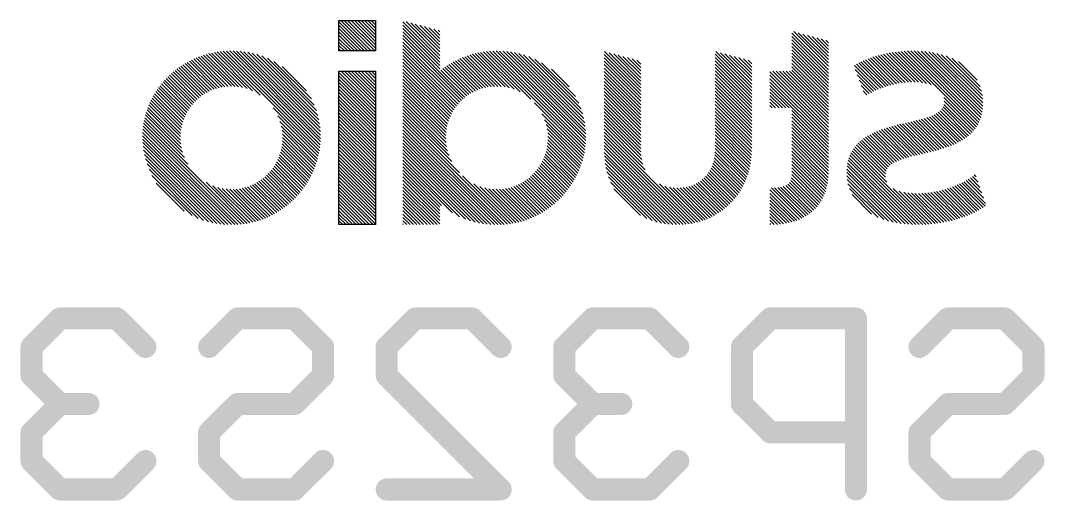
# Model space of a CAD drawing. Extents: x -1.3 to 17.8, y 13.1 to 34.3.
# Drawn here: x 3.468 to 8.188, y 16.764 to 18.976 of the extents above; entities that cross this region are included whole.
import ezdxf

# ---------------------------------------------------------------- set-up
doc = ezdxf.new("R2010")
doc.units = 0
doc.layers.add('26', color=140, linetype='CONTINUOUS')

msp = doc.modelspace()

# ---------------------------------------------------------------- linework, layer by layer
at = {"layer": '26'}
for p, q in [((4.9361, 18.9697), (4.9361, 18.976)), ((4.9361, 18.976), (4.9453, 18.976)), ((4.9453, 18.976), (4.9609, 18.976)), ((5.0856, 18.8357), (4.9453, 18.976)), ((4.9609, 18.976), (4.9764, 18.976)), ((5.1012, 18.8357), (4.9609, 18.976)), ((4.9764, 18.976), (4.992, 18.976)), ((5.1047, 18.8478), (4.9764, 18.976)), ((4.992, 18.976), (5.0075, 18.976)), ((5.1047, 18.8633), (4.992, 18.976)), ((5.0075, 18.976), (5.023, 18.976)), ((5.1047, 18.8788), (5.0075, 18.976)), ((5.023, 18.976), (5.0386, 18.976)), ((5.1047, 18.8944), (5.023, 18.976)), ((5.0386, 18.976), (5.0541, 18.976)), ((5.1047, 18.9099), (5.0386, 18.976)), ((5.0541, 18.976), (5.0697, 18.976)), ((5.1047, 18.9255), (5.0541, 18.976)), ((5.0697, 18.976), (5.0852, 18.976)), ((5.1047, 18.941), (5.0697, 18.976)), ((5.0852, 18.976), (5.1007, 18.976)), ((5.1047, 18.9565), (5.0852, 18.976)), ((5.1007, 18.976), (5.1047, 18.976)), ((5.1047, 18.9721), (5.1007, 18.976)), ((5.1047, 18.976), (5.1047, 18.9721)), ((4.9361, 18.9542), (4.9361, 18.9697)), ((5.0701, 18.8357), (4.9361, 18.9697)), ((4.9361, 18.9386), (4.9361, 18.9542)), ((5.0546, 18.8357), (4.9361, 18.9542)), ((4.9361, 18.9231), (4.9361, 18.9386)), ((5.039, 18.8357), (4.9361, 18.9386)), ((5.1047, 18.9721), (5.1047, 18.9565)), ((5.1047, 18.9565), (5.1047, 18.941)), ((5.1047, 18.941), (5.1047, 18.9255)), ((5.4013, 18.7997), (5.2311, 18.97)), ((5.4013, 18.7842), (5.2311, 18.9544)), ((5.4013, 18.7687), (5.2311, 18.9389)), ((5.4013, 18.8153), (5.2458, 18.9708)), ((5.4013, 18.8308), (5.267, 18.9651)), ((5.4013, 18.8464), (5.2883, 18.9594)), ((5.4013, 18.8619), (5.3095, 18.9537)), ((5.4013, 18.8774), (5.3307, 18.9481)), ((5.4013, 18.893), (5.3519, 18.9424)), ((5.4013, 18.9085), (5.3732, 18.9367)), ((5.4013, 18.9241), (5.3944, 18.931)), ((4.9361, 18.9076), (4.9361, 18.9231)), ((5.0235, 18.8357), (4.9361, 18.9231)), ((4.9361, 18.892), (4.9361, 18.9076)), ((5.0079, 18.8357), (4.9361, 18.9076)), ((4.9361, 18.8765), (4.9361, 18.892)), ((4.9924, 18.8357), (4.9361, 18.892)), ((5.1047, 18.9255), (5.1047, 18.9099)), ((5.1047, 18.9099), (5.1047, 18.8944)), ((5.1047, 18.8944), (5.1047, 18.8788)), ((5.4013, 18.7531), (5.2311, 18.9233)), ((5.5172, 18.6217), (5.2311, 18.9078)), ((5.5088, 18.6146), (5.2311, 18.8923)), ((7.1923, 18.7493), (7.0233, 18.9183)), ((7.1923, 18.7338), (7.0233, 18.9028)), ((7.1923, 18.7182), (7.0233, 18.8872)), ((7.1923, 18.7648), (7.0326, 18.9245)), ((7.1923, 18.7804), (7.0537, 18.9189)), ((7.1923, 18.7959), (7.0749, 18.9133)), ((7.1923, 18.8115), (7.096, 18.9077)), ((7.1923, 18.827), (7.1172, 18.9021)), ((7.1923, 18.8425), (7.1384, 18.8964)), ((7.1923, 18.8581), (7.1595, 18.8908)), ((7.1923, 18.8736), (7.1807, 18.8852)), ((4.8462, 18.3758), (4.3893, 18.8327)), ((4.8483, 18.3893), (4.4034, 18.8341)), ((4.85, 18.4032), (4.418, 18.8351)), ((4.8511, 18.4176), (4.433, 18.8356)), ((4.8517, 18.4325), (4.4486, 18.8357)), ((4.8517, 18.448), (4.4646, 18.8351)), ((4.8511, 18.4642), (4.4813, 18.834)), ((4.9361, 18.8609), (4.9361, 18.8765)), ((4.9769, 18.8357), (4.9361, 18.8765)), ((4.9361, 18.8454), (4.9361, 18.8609)), ((4.9613, 18.8357), (4.9361, 18.8609)), ((4.9361, 18.8357), (4.9361, 18.8454)), ((4.9458, 18.8357), (4.9361, 18.8454)), ((4.9458, 18.8357), (4.9361, 18.8357)), ((4.9613, 18.8357), (4.9458, 18.8357)), ((4.9769, 18.8357), (4.9613, 18.8357)), ((4.9924, 18.8357), (4.9769, 18.8357)), ((5.0079, 18.8357), (4.9924, 18.8357)), ((5.0235, 18.8357), (5.0079, 18.8357)), ((5.039, 18.8357), (5.0235, 18.8357)), ((5.0546, 18.8357), (5.039, 18.8357)), ((5.0701, 18.8357), (5.0546, 18.8357)), ((5.0856, 18.8357), (5.0701, 18.8357)), ((5.1012, 18.8357), (5.0856, 18.8357)), ((5.1047, 18.8357), (5.1012, 18.8357)), ((5.1047, 18.8788), (5.1047, 18.8633)), ((5.1047, 18.8633), (5.1047, 18.8478)), ((5.1047, 18.8478), (5.1047, 18.8357)), ((5.5007, 18.6071), (5.2311, 18.8767)), ((5.4931, 18.5992), (5.2311, 18.8612)), ((5.4858, 18.5909), (5.2311, 18.8457)), ((6.0698, 18.3799), (5.6168, 18.8329)), ((6.0717, 18.3936), (5.631, 18.8342)), ((6.0732, 18.4076), (5.6458, 18.835)), ((6.0742, 18.4222), (5.6609, 18.8354)), ((6.0746, 18.4373), (5.6766, 18.8352)), ((6.0744, 18.4531), (5.6929, 18.8345)), ((6.0735, 18.4695), (5.7098, 18.8332)), ((6.3279, 18.6657), (6.1603, 18.8333)), ((6.8387, 18.6678), (6.6733, 18.8332)), ((7.1923, 18.7027), (7.0233, 18.8717)), ((7.1923, 18.6871), (7.0233, 18.8561)), ((7.1923, 18.6716), (7.0233, 18.8406)), ((7.8751, 18.4861), (7.5275, 18.8337)), ((7.8809, 18.4958), (7.542, 18.8347)), ((7.8862, 18.506), (7.5568, 18.8354)), ((7.8909, 18.5169), (7.572, 18.8358)), ((7.895, 18.5283), (7.5876, 18.8357)), ((7.8984, 18.5405), (7.6035, 18.8353)), ((7.9011, 18.5533), (7.62, 18.8344)), ((7.903, 18.5669), (7.6369, 18.833)), ((4.3724, 18.6632), (4.247, 18.7886)), ((4.3847, 18.6664), (4.2573, 18.7938)), ((4.3976, 18.6691), (4.2679, 18.7988)), ((4.4111, 18.671), (4.2786, 18.8036)), ((4.4255, 18.6723), (4.2896, 18.8081)), ((4.4405, 18.6727), (4.301, 18.8123)), ((4.4565, 18.6723), (4.3126, 18.8162)), ((4.4736, 18.6708), (4.3245, 18.8198)), ((4.4922, 18.6677), (4.3368, 18.8231)), ((4.5131, 18.6623), (4.3494, 18.8261)), ((4.5385, 18.6524), (4.3623, 18.8287)), ((4.5739, 18.6326), (4.3756, 18.8309)), ((4.8496, 18.4812), (4.4987, 18.8322)), ((4.8473, 18.4991), (4.517, 18.8294)), ((4.8438, 18.5181), (4.5364, 18.8255)), ((4.8389, 18.5385), (4.5573, 18.8202)), ((4.8322, 18.5608), (4.5802, 18.8128)), ((4.8228, 18.5857), (4.6063, 18.8023)), ((4.8093, 18.6148), (4.6364, 18.7877)), ((5.4789, 18.5823), (5.2311, 18.8301)), ((5.4723, 18.5734), (5.2311, 18.8146)), ((5.4661, 18.564), (5.2311, 18.799)), ((5.5992, 18.664), (5.4732, 18.79)), ((5.6117, 18.6671), (5.4836, 18.7952)), ((5.6248, 18.6695), (5.4942, 18.8001)), ((5.6386, 18.6712), (5.5051, 18.8048)), ((5.6532, 18.6722), (5.5162, 18.8092)), ((5.6686, 18.6724), (5.5276, 18.8133)), ((5.6848, 18.6716), (5.5393, 18.8171)), ((5.7023, 18.6697), (5.5514, 18.8207)), ((5.7216, 18.6659), (5.5637, 18.8238)), ((5.7437, 18.6594), (5.5764, 18.8267)), ((5.7714, 18.6473), (5.5895, 18.8292)), ((5.8205, 18.6137), (5.6029, 18.8313)), ((6.0718, 18.4867), (5.7275, 18.831)), ((6.0691, 18.505), (5.7461, 18.8279)), ((6.0652, 18.5244), (5.766, 18.8236)), ((6.0597, 18.5454), (5.7875, 18.8177)), ((6.0522, 18.5685), (5.8113, 18.8094)), ((6.0417, 18.5945), (5.8385, 18.7977)), ((6.3279, 18.6502), (6.1589, 18.8192)), ((6.3279, 18.6346), (6.1589, 18.8037)), ((6.3279, 18.6191), (6.1589, 18.7881)), ((6.3279, 18.6813), (6.1814, 18.8277)), ((6.3279, 18.6968), (6.2026, 18.8221)), ((6.3279, 18.7123), (6.2238, 18.8164)), ((6.3279, 18.7279), (6.245, 18.8108)), ((6.3279, 18.7434), (6.2662, 18.8051)), ((6.3279, 18.759), (6.2874, 18.7995)), ((6.3279, 18.7745), (6.3086, 18.7938)), ((6.8387, 18.6522), (6.6697, 18.8212)), ((6.8387, 18.6367), (6.6697, 18.8057)), ((6.8387, 18.6211), (6.6697, 18.7901)), ((6.8387, 18.6833), (6.6945, 18.8275)), ((6.8387, 18.6988), (6.7157, 18.8218)), ((6.8387, 18.7144), (6.7369, 18.8161)), ((6.8387, 18.7299), (6.7581, 18.8105)), ((6.8387, 18.7455), (6.7793, 18.8048)), ((6.8387, 18.761), (6.8006, 18.7991)), ((6.8387, 18.7765), (6.8218, 18.7934)), ((7.1923, 18.656), (7.0233, 18.8251)), ((7.1923, 18.6405), (7.0233, 18.8095)), ((7.1923, 18.625), (7.0233, 18.794)), ((7.4566, 18.6714), (7.3425, 18.7855)), ((7.4685, 18.6751), (7.3531, 18.7905)), ((7.4807, 18.6785), (7.3639, 18.7952)), ((7.4931, 18.6816), (7.375, 18.7997)), ((7.5059, 18.6844), (7.3863, 18.8039)), ((7.519, 18.6868), (7.3978, 18.8079)), ((7.5324, 18.6889), (7.4096, 18.8117)), ((7.5464, 18.6905), (7.4217, 18.8151)), ((7.5608, 18.6916), (7.434, 18.8184)), ((7.5758, 18.6921), (7.4465, 18.8214)), ((7.5915, 18.692), (7.4594, 18.8241)), ((7.6079, 18.6911), (7.4724, 18.8266)), ((7.6253, 18.6892), (7.4858, 18.8288)), ((7.6442, 18.6859), (7.4994, 18.8307)), ((7.666, 18.6796), (7.5133, 18.8323)), ((7.9042, 18.5813), (7.6545, 18.831)), ((7.9046, 18.5965), (7.6728, 18.8282)), ((7.9039, 18.6127), (7.6921, 18.8244)), ((7.9019, 18.6302), (7.7127, 18.8194)), ((7.898, 18.6496), (7.7352, 18.8125)), ((7.8912, 18.672), (7.7605, 18.8026)), ((7.8781, 18.7006), (7.792, 18.7867)), ((4.2915, 18.6197), (4.1723, 18.7389)), ((4.3002, 18.6266), (4.1809, 18.7458)), ((4.3093, 18.633), (4.1897, 18.7526)), ((4.3188, 18.6391), (4.1987, 18.7591)), ((4.3286, 18.6448), (4.2079, 18.7655)), ((4.3389, 18.65), (4.2174, 18.7716)), ((4.3496, 18.6549), (4.227, 18.7775)), ((4.3607, 18.6593), (4.2369, 18.7831)), ((4.7872, 18.6524), (4.6749, 18.7646)), ((4.9361, 18.7366), (4.9361, 18.7422)), ((4.9361, 18.7422), (4.9461, 18.7422)), ((4.9461, 18.7422), (4.9616, 18.7422)), ((5.1047, 18.5836), (4.9461, 18.7422)), ((4.9616, 18.7422), (4.9771, 18.7422)), ((5.1047, 18.5991), (4.9616, 18.7422)), ((4.9771, 18.7422), (4.9927, 18.7422)), ((5.1047, 18.6147), (4.9771, 18.7422)), ((4.9927, 18.7422), (5.0082, 18.7422)), ((5.1047, 18.6302), (4.9927, 18.7422)), ((5.0082, 18.7422), (5.0238, 18.7422)), ((5.1047, 18.6457), (5.0082, 18.7422)), ((5.0238, 18.7422), (5.0393, 18.7422)), ((5.1047, 18.6613), (5.0238, 18.7422)), ((5.0393, 18.7422), (5.0549, 18.7422)), ((5.1047, 18.6768), (5.0393, 18.7422)), ((5.0549, 18.7422), (5.0704, 18.7422)), ((5.1047, 18.6924), (5.0549, 18.7422)), ((5.0704, 18.7422), (5.0859, 18.7422)), ((5.1047, 18.7079), (5.0704, 18.7422)), ((5.0859, 18.7422), (5.1015, 18.7422)), ((5.1047, 18.7234), (5.0859, 18.7422)), ((5.1015, 18.7422), (5.1047, 18.7422)), ((5.1047, 18.739), (5.1015, 18.7422)), ((5.1047, 18.7422), (5.1047, 18.739)), ((5.1047, 18.739), (5.1047, 18.7234)), ((5.4603, 18.5543), (5.2311, 18.7835)), ((5.4548, 18.5442), (5.2311, 18.768)), ((5.4498, 18.5337), (5.2311, 18.7524)), ((5.526, 18.6285), (5.4066, 18.7478)), ((5.5352, 18.6348), (5.4155, 18.7545)), ((5.5448, 18.6407), (5.4246, 18.761)), ((5.5548, 18.6463), (5.4339, 18.7672)), ((5.5652, 18.6514), (5.4434, 18.7733)), ((5.576, 18.6561), (5.4531, 18.7791)), ((5.5873, 18.6604), (5.463, 18.7847)), ((6.0261, 18.6257), (5.8706, 18.7811)), ((5.9977, 18.6696), (5.9156, 18.7517)), ((6.3279, 18.6036), (6.1589, 18.7726)), ((6.3279, 18.588), (6.1589, 18.757)), ((6.3279, 18.5725), (6.1589, 18.7415)), ((6.8387, 18.6056), (6.6697, 18.7746)), ((6.8387, 18.5901), (6.6697, 18.7591)), ((6.8387, 18.5745), (6.6697, 18.7435)), ((7.1923, 18.4696), (6.923, 18.7389)), ((7.1923, 18.4851), (6.9355, 18.7419)), ((7.1923, 18.5006), (6.9511, 18.7419)), ((7.1923, 18.5162), (6.9666, 18.7419)), ((7.1923, 18.5317), (6.9821, 18.7419)), ((7.1923, 18.5473), (6.9977, 18.7419)), ((7.1923, 18.5628), (7.0132, 18.7419)), ((7.1923, 18.6094), (7.0233, 18.7784)), ((7.1923, 18.5939), (7.0233, 18.7629)), ((7.1923, 18.5783), (7.0233, 18.7474)), ((7.4224, 18.659), (7.3125, 18.769)), ((7.4115, 18.6544), (7.3162, 18.7497)), ((7.4336, 18.6634), (7.3222, 18.7748)), ((7.445, 18.6675), (7.3322, 18.7803)), ((4.2474, 18.5706), (4.1254, 18.6926)), ((4.2539, 18.5797), (4.1327, 18.7009)), ((4.2607, 18.5884), (4.1402, 18.7089)), ((4.2678, 18.5968), (4.1479, 18.7167)), ((4.2753, 18.6048), (4.1558, 18.7243)), ((4.2832, 18.6124), (4.164, 18.7317)), ((4.9361, 18.7211), (4.9361, 18.7366)), ((5.1047, 18.568), (4.9361, 18.7366)), ((4.9361, 18.7055), (4.9361, 18.7211)), ((5.1047, 18.5525), (4.9361, 18.7211)), ((4.9361, 18.69), (4.9361, 18.7055)), ((5.1047, 18.537), (4.9361, 18.7055)), ((5.1047, 18.7234), (5.1047, 18.7079)), ((5.1047, 18.7079), (5.1047, 18.6924)), ((5.1047, 18.6924), (5.1047, 18.6768)), ((5.4452, 18.5228), (5.2311, 18.7369)), ((5.441, 18.5114), (5.2311, 18.7213)), ((5.4374, 18.4995), (5.2311, 18.7058)), ((6.3279, 18.5569), (6.1589, 18.726)), ((6.3279, 18.5414), (6.1589, 18.7104)), ((6.3279, 18.5259), (6.1589, 18.6949)), ((6.8387, 18.559), (6.6697, 18.728)), ((6.8387, 18.5434), (6.6697, 18.7124)), ((6.8387, 18.5279), (6.6697, 18.6969)), ((7.1923, 18.454), (6.923, 18.7233)), ((7.1923, 18.4385), (6.923, 18.7078)), ((7.1923, 18.4229), (6.923, 18.6922)), ((7.4007, 18.6496), (7.3252, 18.7252)), ((7.3902, 18.6446), (7.3341, 18.7007)), ((4.221, 18.5193), (4.0923, 18.648)), ((4.2255, 18.5304), (4.0985, 18.6574)), ((4.2303, 18.541), (4.1049, 18.6665)), ((4.2356, 18.5513), (4.1115, 18.6754)), ((4.2413, 18.5611), (4.1183, 18.6841)), ((4.9361, 18.6745), (4.9361, 18.69)), ((5.1047, 18.5214), (4.9361, 18.69)), ((4.9361, 18.6589), (4.9361, 18.6745)), ((5.1047, 18.5059), (4.9361, 18.6745)), ((4.9361, 18.6434), (4.9361, 18.6589)), ((5.1047, 18.4903), (4.9361, 18.6589)), ((5.1047, 18.6768), (5.1047, 18.6613)), ((5.1047, 18.6613), (5.1047, 18.6457)), ((5.1047, 18.6457), (5.1047, 18.6302)), ((5.4342, 18.4871), (5.2311, 18.6903)), ((5.4317, 18.4741), (5.2311, 18.6747)), ((5.4299, 18.4603), (5.2311, 18.6592)), ((6.3279, 18.5103), (6.1589, 18.6793)), ((6.3279, 18.4948), (6.1589, 18.6638)), ((6.3279, 18.4792), (6.1589, 18.6483)), ((6.8387, 18.5124), (6.6697, 18.6814)), ((6.8387, 18.4968), (6.6697, 18.6658)), ((6.8387, 18.4813), (6.6697, 18.6503)), ((7.1923, 18.4074), (6.923, 18.6767)), ((7.0113, 18.5729), (6.923, 18.6612)), ((6.9958, 18.5729), (6.923, 18.6456)), ((7.3798, 18.6395), (7.343, 18.6762)), ((7.3697, 18.6341), (7.352, 18.6517)), ((4.2067, 18.4559), (4.0651, 18.5975)), ((4.2083, 18.4699), (4.07, 18.6081)), ((4.2105, 18.4831), (4.0752, 18.6184)), ((4.2134, 18.4958), (4.0807, 18.6285)), ((4.217, 18.5078), (4.0864, 18.6384)), ((4.9361, 18.6278), (4.9361, 18.6434)), ((5.1047, 18.4748), (4.9361, 18.6434)), ((4.9361, 18.6123), (4.9361, 18.6278)), ((5.1047, 18.4593), (4.9361, 18.6278)), ((4.9361, 18.5968), (4.9361, 18.6123)), ((5.1047, 18.4437), (4.9361, 18.6123)), ((4.9361, 18.5812), (4.9361, 18.5968)), ((5.1047, 18.4282), (4.9361, 18.5968)), ((5.1047, 18.6302), (5.1047, 18.6147)), ((5.1047, 18.6147), (5.1047, 18.5991)), ((5.1047, 18.5991), (5.1047, 18.5836)), ((5.429, 18.4458), (5.2311, 18.6436)), ((5.4289, 18.4303), (5.2311, 18.6281)), ((5.4299, 18.4138), (5.2311, 18.6126)), ((5.4323, 18.3958), (5.2311, 18.597)), ((6.3279, 18.4637), (6.1589, 18.6327)), ((6.3279, 18.4482), (6.1589, 18.6172)), ((6.3279, 18.4326), (6.1589, 18.6016)), ((6.8387, 18.4657), (6.6697, 18.6347)), ((6.8387, 18.4502), (6.6697, 18.6192)), ((6.8387, 18.4347), (6.6697, 18.6037)), ((6.9802, 18.5729), (6.923, 18.6301)), ((6.9647, 18.5729), (6.923, 18.6145)), ((6.9491, 18.5729), (6.923, 18.599)), ((7.8687, 18.4769), (7.7248, 18.6209)), ((7.8618, 18.4683), (7.7266, 18.6035)), ((4.2107, 18.3898), (4.0479, 18.5525)), ((4.2077, 18.4082), (4.0518, 18.5642)), ((4.2063, 18.4252), (4.0559, 18.5756)), ((4.206, 18.441), (4.0603, 18.5867)), ((4.8437, 18.3628), (4.6337, 18.5728)), ((4.9361, 18.5657), (4.9361, 18.5812)), ((5.1047, 18.4126), (4.9361, 18.5812)), ((4.9361, 18.5501), (4.9361, 18.5657)), ((5.1047, 18.3971), (4.9361, 18.5657)), ((4.9361, 18.5346), (4.9361, 18.5501)), ((5.1047, 18.3816), (4.9361, 18.5501)), ((5.1047, 18.5836), (5.1047, 18.568)), ((5.1047, 18.568), (5.1047, 18.5525)), ((5.1047, 18.5525), (5.1047, 18.537)), ((5.4365, 18.376), (5.2311, 18.5815)), ((5.4436, 18.3534), (5.2311, 18.5659)), ((5.4559, 18.3255), (5.2311, 18.5504)), ((6.0674, 18.3668), (5.8377, 18.5964)), ((6.3279, 18.4171), (6.1589, 18.5861)), ((6.3279, 18.4015), (6.1589, 18.5706)), ((6.3279, 18.386), (6.1589, 18.555)), ((6.8387, 18.4191), (6.6697, 18.5881)), ((6.8387, 18.4036), (6.6697, 18.5726)), ((6.8387, 18.388), (6.6697, 18.557)), ((6.9336, 18.5729), (6.923, 18.5835)), ((7.1923, 18.3919), (7.0233, 18.5609)), ((7.8205, 18.4319), (7.6989, 18.5534)), ((7.8296, 18.4383), (7.7075, 18.5604)), ((7.8383, 18.4452), (7.7149, 18.5686)), ((7.8466, 18.4524), (7.7209, 18.5781)), ((7.8544, 18.4601), (7.725, 18.5895)), ((4.4993, 18.0389), (4.036, 18.5022)), ((4.2396, 18.3142), (4.0384, 18.5154)), ((4.2242, 18.3452), (4.0412, 18.5281)), ((4.2157, 18.3692), (4.0444, 18.5405)), ((4.8409, 18.3501), (4.6542, 18.5368)), ((4.8377, 18.3377), (4.6644, 18.5111)), ((4.9361, 18.5191), (4.9361, 18.5346)), ((5.1047, 18.366), (4.9361, 18.5346)), ((4.9361, 18.5035), (4.9361, 18.5191)), ((5.1047, 18.3505), (4.9361, 18.5191)), ((4.9361, 18.488), (4.9361, 18.5035)), ((5.1047, 18.3349), (4.9361, 18.5035)), ((5.1047, 18.537), (5.1047, 18.5214)), ((5.1047, 18.5214), (5.1047, 18.5059)), ((5.1047, 18.5059), (5.1047, 18.4903)), ((5.4927, 18.2733), (5.2311, 18.5349)), ((5.7128, 18.0376), (5.2311, 18.5193)), ((5.6986, 18.0363), (5.2311, 18.5038)), ((6.0647, 18.354), (5.872, 18.5466)), ((6.0616, 18.3415), (5.8844, 18.5187)), ((6.3281, 18.3703), (6.1589, 18.5395)), ((6.3293, 18.3535), (6.1589, 18.5239)), ((6.3321, 18.3352), (6.1589, 18.5084)), ((6.8386, 18.3726), (6.6697, 18.5415)), ((6.8381, 18.3576), (6.6697, 18.526)), ((6.837, 18.3431), (6.6697, 18.5104)), ((7.1923, 18.3763), (7.0233, 18.5453)), ((7.1923, 18.3608), (7.0233, 18.5298)), ((7.1923, 18.3452), (7.0233, 18.5143)), ((7.6763, 18.3741), (7.5469, 18.5034)), ((7.6886, 18.3773), (7.5596, 18.5063)), ((7.7008, 18.3807), (7.5722, 18.5092)), ((7.7128, 18.3842), (7.5848, 18.5122)), ((7.7247, 18.3879), (7.5974, 18.5151)), ((7.7363, 18.3917), (7.6098, 18.5182)), ((7.7478, 18.3958), (7.6221, 18.5215)), ((7.759, 18.4001), (7.6342, 18.5249)), ((7.77, 18.4047), (7.6461, 18.5286)), ((7.7807, 18.4095), (7.6576, 18.5326)), ((7.7912, 18.4146), (7.6688, 18.537)), ((7.8013, 18.42), (7.6795, 18.5418)), ((7.8111, 18.4258), (7.6896, 18.5473)), ((4.456, 18.0356), (4.0314, 18.4602)), ((4.4709, 18.0363), (4.0325, 18.4747)), ((4.4853, 18.0374), (4.0341, 18.4887)), ((4.8342, 18.3257), (4.6705, 18.4894)), ((4.8303, 18.314), (4.6741, 18.4702)), ((4.9361, 18.4724), (4.9361, 18.488)), ((5.1047, 18.3194), (4.9361, 18.488)), ((4.9361, 18.4569), (4.9361, 18.4724)), ((5.1047, 18.3039), (4.9361, 18.4724)), ((4.9361, 18.4414), (4.9361, 18.4569)), ((5.1047, 18.2883), (4.9361, 18.4569)), ((5.1047, 18.4903), (5.1047, 18.4748)), ((5.1047, 18.4748), (5.1047, 18.4593)), ((5.1047, 18.4593), (5.1047, 18.4437)), ((5.6838, 18.0355), (5.2311, 18.4882)), ((5.6687, 18.0351), (5.2311, 18.4727)), ((5.653, 18.0352), (5.2311, 18.4572)), ((6.0582, 18.3294), (5.8916, 18.496)), ((6.0544, 18.3176), (5.8959, 18.4761)), ((6.0504, 18.306), (5.8984, 18.4581)), ((6.3374, 18.3144), (6.1589, 18.4929)), ((6.3479, 18.2883), (6.1589, 18.4773)), ((6.5769, 18.0438), (6.1589, 18.4618)), ((6.8354, 18.3292), (6.6697, 18.4949)), ((6.8333, 18.3157), (6.6697, 18.4793)), ((6.8308, 18.3026), (6.6697, 18.4638)), ((7.1923, 18.3297), (7.0233, 18.4987)), ((7.1923, 18.3142), (7.0233, 18.4832)), ((7.1923, 18.2986), (7.0233, 18.4676)), ((7.5168, 18.3315), (7.3933, 18.455)), ((7.5281, 18.3358), (7.4038, 18.46)), ((7.5397, 18.3397), (7.4147, 18.4647)), ((7.5516, 18.3434), (7.4258, 18.4691)), ((7.5637, 18.3468), (7.4371, 18.4733)), ((7.576, 18.35), (7.4487, 18.4773)), ((7.5885, 18.3531), (7.4605, 18.4811)), ((7.601, 18.3561), (7.4725, 18.4846)), ((7.6136, 18.3591), (7.4846, 18.4881)), ((7.6262, 18.362), (7.4969, 18.4913)), ((7.6388, 18.365), (7.5093, 18.4945)), ((7.6513, 18.3679), (7.5217, 18.4975)), ((7.6639, 18.371), (7.5343, 18.5005)), ((4.4407, 18.0354), (4.0309, 18.4452)), ((4.4249, 18.0357), (4.0309, 18.4297)), ((4.4085, 18.0365), (4.0317, 18.4134)), ((4.8262, 18.3026), (4.6761, 18.4528)), ((4.8173, 18.2804), (4.6762, 18.4215)), ((4.8219, 18.2914), (4.6766, 18.4366)), ((4.9361, 18.4258), (4.9361, 18.4414)), ((5.1047, 18.2728), (4.9361, 18.4414)), ((4.9361, 18.4103), (4.9361, 18.4258)), ((5.1047, 18.2572), (4.9361, 18.4258)), ((4.9361, 18.3947), (4.9361, 18.4103)), ((5.1047, 18.2417), (4.9361, 18.4103)), ((5.1047, 18.4437), (5.1047, 18.4282)), ((5.1047, 18.4282), (5.1047, 18.4126)), ((5.1047, 18.4126), (5.1047, 18.3971)), ((5.6368, 18.0359), (5.2311, 18.4416)), ((5.62, 18.0371), (5.2311, 18.4261)), ((5.6025, 18.0392), (5.2311, 18.4105)), ((6.0369, 18.273), (5.8982, 18.4116)), ((6.0417, 18.2837), (5.8992, 18.4262)), ((6.0462, 18.2948), (5.8994, 18.4416)), ((6.5639, 18.0412), (6.1589, 18.4462)), ((6.5506, 18.039), (6.1589, 18.4307)), ((6.5367, 18.0373), (6.1589, 18.4152)), ((6.828, 18.29), (6.6697, 18.4483)), ((6.8247, 18.2777), (6.6697, 18.4327)), ((6.8211, 18.2658), (6.6697, 18.4172)), ((7.1923, 18.2831), (7.0233, 18.4521)), ((7.1921, 18.2678), (7.0233, 18.4366)), ((7.1912, 18.2531), (7.0233, 18.421)), ((7.4578, 18.2817), (7.3289, 18.4106)), ((7.4628, 18.2923), (7.3369, 18.4182)), ((7.4693, 18.3013), (7.3454, 18.4252)), ((7.4772, 18.309), (7.3542, 18.4319)), ((7.486, 18.3157), (7.3635, 18.4382)), ((7.4957, 18.3216), (7.3731, 18.4442)), ((7.506, 18.3268), (7.383, 18.4498)), ((4.3915, 18.038), (4.0333, 18.3962)), ((4.3736, 18.0404), (4.0359, 18.378)), ((4.7965, 18.2391), (4.6669, 18.3687)), ((4.802, 18.2491), (4.6702, 18.3809)), ((4.8074, 18.2593), (4.6729, 18.3938)), ((4.8125, 18.2697), (4.6749, 18.4073)), ((4.9361, 18.3792), (4.9361, 18.3947)), ((5.1047, 18.2262), (4.9361, 18.3947)), ((4.9361, 18.3637), (4.9361, 18.3792)), ((5.1047, 18.2106), (4.9361, 18.3792)), ((4.9361, 18.3481), (4.9361, 18.3637)), ((5.1047, 18.1951), (4.9361, 18.3637)), ((5.1047, 18.3971), (5.1047, 18.3816)), ((5.1047, 18.3816), (5.1047, 18.366)), ((5.1047, 18.366), (5.1047, 18.3505)), ((5.5839, 18.0421), (5.2311, 18.395)), ((5.5642, 18.0463), (5.2311, 18.3795)), ((5.543, 18.052), (5.2311, 18.3639)), ((6.0154, 18.2323), (5.8872, 18.3605)), ((6.0211, 18.2421), (5.8909, 18.3724)), ((6.0266, 18.2522), (5.8939, 18.3848)), ((6.0319, 18.2624), (5.8964, 18.3979)), ((6.5224, 18.0361), (6.1589, 18.3996)), ((6.5075, 18.0355), (6.1589, 18.3841)), ((6.492, 18.0354), (6.159, 18.3684)), ((6.8082, 18.2321), (6.6695, 18.3707)), ((6.8171, 18.2542), (6.6697, 18.4016)), ((6.8128, 18.243), (6.6697, 18.3861)), ((7.1898, 18.239), (7.0233, 18.4055)), ((7.1877, 18.2255), (7.0233, 18.3899)), ((7.1852, 18.2125), (7.0233, 18.3744)), ((7.6261, 18.0358), (7.2962, 18.3657)), ((7.6409, 18.0364), (7.3017, 18.3757)), ((7.4619, 18.231), (7.3077, 18.3852)), ((7.4551, 18.2533), (7.3143, 18.3942)), ((7.455, 18.269), (7.3214, 18.4027)), ((4.3547, 18.0437), (4.0397, 18.3587)), ((4.3346, 18.0483), (4.0449, 18.3379)), ((4.3126, 18.0547), (4.0519, 18.3154)), ((4.7652, 18.1926), (4.6433, 18.3146)), ((4.7719, 18.2015), (4.6489, 18.3245)), ((4.7784, 18.2106), (4.654, 18.3349)), ((4.7846, 18.2199), (4.6588, 18.3457)), ((4.7907, 18.2294), (4.6631, 18.3569)), ((4.9361, 18.3326), (4.9361, 18.3481)), ((5.1047, 18.1795), (4.9361, 18.3481)), ((4.9361, 18.317), (4.9361, 18.3326)), ((5.1047, 18.164), (4.9361, 18.3326)), ((4.9361, 18.3015), (4.9361, 18.317)), ((5.1047, 18.1485), (4.9361, 18.317)), ((5.1047, 18.3505), (5.1047, 18.3349)), ((5.1047, 18.3349), (5.1047, 18.3194)), ((5.1047, 18.3194), (5.1047, 18.3039)), ((5.5194, 18.06), (5.2311, 18.3484)), ((5.4924, 18.0716), (5.2311, 18.3328)), ((5.4591, 18.0893), (5.2311, 18.3173)), ((5.9903, 18.1953), (5.868, 18.3175)), ((5.9969, 18.2042), (5.8734, 18.3276)), ((6.0033, 18.2133), (5.8785, 18.3381)), ((6.0094, 18.2227), (5.8831, 18.3491)), ((6.4759, 18.036), (6.1598, 18.3521)), ((6.459, 18.0373), (6.1613, 18.335)), ((6.4413, 18.0395), (6.1636, 18.3172)), ((6.7866, 18.1914), (6.6603, 18.3178)), ((6.7925, 18.2012), (6.6637, 18.3299)), ((6.798, 18.2112), (6.6665, 18.3427)), ((6.8032, 18.2215), (6.6684, 18.3563)), ((7.1821, 18.2), (7.0233, 18.3589)), ((7.1785, 18.1881), (7.0233, 18.3433)), ((7.1744, 18.1767), (7.0233, 18.3278)), ((7.5629, 18.0368), (7.2806, 18.3191)), ((7.5793, 18.0359), (7.2834, 18.3318)), ((7.5953, 18.0355), (7.287, 18.3437)), ((7.6109, 18.0354), (7.2913, 18.355)), ((4.2881, 18.0637), (4.0613, 18.2905)), ((4.7287, 18.1514), (4.6098, 18.2704)), ((4.7364, 18.1593), (4.6172, 18.2785)), ((4.7439, 18.1673), (4.6243, 18.287)), ((4.7512, 18.1755), (4.631, 18.2958)), ((4.7583, 18.184), (4.6373, 18.305)), ((4.9361, 18.286), (4.9361, 18.3015)), ((5.1047, 18.1329), (4.9361, 18.3015)), ((4.9361, 18.2704), (4.9361, 18.286)), ((5.1047, 18.1174), (4.9361, 18.286)), ((4.9361, 18.2549), (4.9361, 18.2704)), ((5.1047, 18.1018), (4.9361, 18.2704)), ((5.1047, 18.3039), (5.1047, 18.2883)), ((5.1047, 18.2883), (5.1047, 18.2728)), ((5.1047, 18.2728), (5.1047, 18.2572)), ((5.4096, 18.1233), (5.2311, 18.3017)), ((5.4013, 18.116), (5.2311, 18.2862)), ((5.4013, 18.1004), (5.2311, 18.2707)), ((5.9541, 18.1537), (5.8351, 18.2727)), ((5.9618, 18.1616), (5.8424, 18.281)), ((5.9692, 18.1697), (5.8493, 18.2896)), ((5.9764, 18.178), (5.8559, 18.2985)), ((5.9834, 18.1865), (5.8621, 18.3078)), ((6.4226, 18.0427), (6.167, 18.2982)), ((6.4024, 18.0473), (6.1718, 18.2779)), ((6.7535, 18.1469), (6.6336, 18.2668)), ((6.7607, 18.1553), (6.6401, 18.2758)), ((6.7676, 18.1639), (6.6461, 18.2854)), ((6.7742, 18.1728), (6.6514, 18.2956)), ((6.7806, 18.182), (6.6562, 18.3064)), ((7.1697, 18.1658), (7.0233, 18.3122)), ((7.1647, 18.1553), (7.0233, 18.2967)), ((7.1591, 18.1453), (7.0233, 18.2812)), ((7.51, 18.0431), (7.2766, 18.2765)), ((7.5283, 18.0403), (7.2771, 18.2915)), ((7.5459, 18.0382), (7.2784, 18.3057)), ((4.2593, 18.0769), (4.0743, 18.262)), ((4.2235, 18.0972), (4.0943, 18.2264)), ((4.5129, 18.0409), (4.3236, 18.2302)), ((4.6685, 18.1028), (4.5478, 18.2235)), ((4.6778, 18.1091), (4.5578, 18.2291)), ((4.6868, 18.1157), (4.5675, 18.235)), ((4.6956, 18.1224), (4.5767, 18.2413)), ((4.7042, 18.1293), (4.5855, 18.248)), ((4.7126, 18.1365), (4.594, 18.2551)), ((4.7208, 18.1439), (4.6021, 18.2625)), ((4.9361, 18.2393), (4.9361, 18.2549)), ((5.1047, 18.0863), (4.9361, 18.2549)), ((4.9361, 18.2238), (4.9361, 18.2393)), ((5.1047, 18.0708), (4.9361, 18.2393)), ((4.9361, 18.2083), (4.9361, 18.2238)), ((5.1047, 18.0552), (4.9361, 18.2238)), ((5.1047, 18.2572), (5.1047, 18.2417)), ((5.1047, 18.2417), (5.1047, 18.2262)), ((5.1047, 18.2262), (5.1047, 18.2106)), ((5.4013, 18.0849), (5.2311, 18.2551)), ((5.4013, 18.0694), (5.2311, 18.2396)), ((5.4013, 18.0538), (5.2311, 18.224)), ((5.7267, 18.0392), (5.5055, 18.2605)), ((5.7401, 18.0413), (5.5581, 18.2234)), ((5.8851, 18.0984), (5.7637, 18.2198)), ((5.8944, 18.1046), (5.774, 18.225)), ((5.9036, 18.111), (5.7839, 18.2307)), ((5.9126, 18.1176), (5.7934, 18.2368)), ((5.9213, 18.1244), (5.8025, 18.2432)), ((5.9298, 18.1314), (5.8112, 18.25)), ((5.9381, 18.1386), (5.8195, 18.2572)), ((5.9462, 18.1461), (5.8275, 18.2648)), ((6.3804, 18.0538), (6.1785, 18.2557)), ((6.3556, 18.0631), (6.188, 18.2306)), ((6.5894, 18.0468), (6.4132, 18.223)), ((6.696, 18.0956), (6.5724, 18.2192)), ((6.705, 18.1022), (6.5829, 18.2242)), ((6.7137, 18.109), (6.5928, 18.2299)), ((6.7222, 18.116), (6.6021, 18.2362)), ((6.7304, 18.1233), (6.6108, 18.243)), ((6.7384, 18.1309), (6.6189, 18.2504)), ((6.7461, 18.1388), (6.6265, 18.2583)), ((7.1247, 18.102), (7.0053, 18.2214)), ((7.1324, 18.1098), (7.0131, 18.2292)), ((7.1398, 18.118), (7.0186, 18.2392)), ((7.1467, 18.1267), (7.0218, 18.2515)), ((7.1531, 18.1358), (7.0231, 18.2658)), ((7.4906, 18.0469), (7.2771, 18.2605)), ((7.47, 18.0519), (7.2789, 18.2431)), ((7.4476, 18.0588), (7.2825, 18.2239)), ((7.9051, 18.1142), (7.7965, 18.2228)), ((7.9143, 18.1206), (7.8069, 18.2279)), ((7.917, 18.1334), (7.8172, 18.2332)), ((7.9082, 18.1576), (7.8272, 18.2387)), ((7.8995, 18.1819), (7.837, 18.2444)), ((7.8907, 18.2062), (7.8465, 18.2505)), ((7.882, 18.2305), (7.8558, 18.2567)), ((7.8732, 18.2548), (7.8648, 18.2632)), ((4.5261, 18.0432), (4.3546, 18.2147)), ((4.5389, 18.0459), (4.3782, 18.2067)), ((4.5514, 18.049), (4.3983, 18.2021)), ((4.5635, 18.0525), (4.4164, 18.1996)), ((4.5753, 18.0562), (4.433, 18.1985)), ((4.5867, 18.0603), (4.4486, 18.1985)), ((4.5979, 18.0647), (4.4633, 18.1993)), ((4.6087, 18.0694), (4.4773, 18.2008)), ((4.6192, 18.0745), (4.4906, 18.2031)), ((4.6295, 18.0797), (4.5032, 18.2061)), ((4.6396, 18.0852), (4.5151, 18.2096)), ((4.6494, 18.0909), (4.5265, 18.2137)), ((4.6591, 18.0967), (4.5374, 18.2184)), ((4.9361, 18.1927), (4.9361, 18.2083)), ((5.1047, 18.0397), (4.9361, 18.2083)), ((4.9361, 18.1772), (4.9361, 18.1927)), ((5.0934, 18.0354), (4.9361, 18.1927)), ((4.9361, 18.1616), (4.9361, 18.1772)), ((5.0779, 18.0354), (4.9361, 18.1772)), ((5.1047, 18.2106), (5.1047, 18.1951)), ((5.1047, 18.1951), (5.1047, 18.1795)), ((5.1047, 18.1795), (5.1047, 18.164)), ((5.4013, 18.0383), (5.2311, 18.2085)), ((5.389, 18.0351), (5.2311, 18.193)), ((5.3734, 18.0351), (5.2311, 18.1774)), ((5.7532, 18.0438), (5.5858, 18.2112)), ((5.7659, 18.0466), (5.608, 18.2046)), ((5.7783, 18.0498), (5.6273, 18.2008)), ((5.7903, 18.0534), (5.6448, 18.1988)), ((5.8019, 18.0572), (5.6611, 18.1981)), ((5.8133, 18.0615), (5.6764, 18.1984)), ((5.8243, 18.066), (5.6909, 18.1994)), ((5.835, 18.0708), (5.7046, 18.2012)), ((5.8454, 18.0759), (5.7176, 18.2037)), ((5.8557, 18.0812), (5.73, 18.2069)), ((5.8657, 18.0868), (5.7418, 18.2106)), ((5.8755, 18.0925), (5.753, 18.215)), ((6.3255, 18.0776), (6.2028, 18.2003)), ((6.6016, 18.0502), (6.439, 18.2128)), ((6.6133, 18.0539), (6.4594, 18.2078)), ((6.6248, 18.0581), (6.4774, 18.2054)), ((6.6358, 18.0625), (6.4939, 18.2045)), ((6.6466, 18.0673), (6.5092, 18.2047)), ((6.6571, 18.0724), (6.5235, 18.2059)), ((6.6672, 18.0778), (6.5369, 18.2081)), ((6.6771, 18.0834), (6.5495, 18.2111)), ((6.6867, 18.0894), (6.5613, 18.2148)), ((7.0585, 18.0594), (6.923, 18.195)), ((7.0474, 18.055), (6.923, 18.1794)), ((7.0692, 18.0643), (6.9293, 18.2042)), ((7.0795, 18.0695), (6.9443, 18.2047)), ((7.0894, 18.0752), (6.9586, 18.2059)), ((7.0988, 18.0813), (6.9721, 18.208)), ((7.1079, 18.0878), (6.9845, 18.2111)), ((7.1165, 18.0947), (6.9957, 18.2155)), ((7.4224, 18.0685), (7.2891, 18.2018)), ((7.3913, 18.0841), (7.3016, 18.1738)), ((7.6555, 18.0374), (7.4913, 18.2016)), ((7.6698, 18.0387), (7.5186, 18.1898)), ((7.6837, 18.0403), (7.5394, 18.1846)), ((7.6974, 18.0421), (7.5578, 18.1817)), ((7.7109, 18.0442), (7.575, 18.1801)), ((7.7241, 18.0465), (7.5914, 18.1793)), ((7.7371, 18.049), (7.6071, 18.1791)), ((7.7499, 18.0518), (7.6222, 18.1795)), ((7.7624, 18.0548), (7.6368, 18.1805)), ((7.7748, 18.058), (7.6509, 18.1818)), ((7.7869, 18.0615), (7.6647, 18.1836)), ((7.7988, 18.0651), (7.6781, 18.1858)), ((7.8105, 18.069), (7.6912, 18.1883)), ((7.8219, 18.073), (7.7039, 18.191)), ((7.8332, 18.0773), (7.7164, 18.1941)), ((7.8442, 18.0818), (7.7286, 18.1975)), ((7.855, 18.0866), (7.7405, 18.2011)), ((7.8655, 18.0916), (7.7522, 18.205)), ((7.8758, 18.0968), (7.7636, 18.2091)), ((7.8859, 18.1023), (7.7748, 18.2134)), ((7.8956, 18.1081), (7.7857, 18.218)), ((4.9361, 18.1461), (4.9361, 18.1616)), ((5.0623, 18.0354), (4.9361, 18.1616)), ((4.9361, 18.1305), (4.9361, 18.1461)), ((5.0468, 18.0354), (4.9361, 18.1461)), ((4.9361, 18.115), (4.9361, 18.1305)), ((5.0312, 18.0354), (4.9361, 18.1305)), ((5.1047, 18.164), (5.1047, 18.1485)), ((5.1047, 18.1485), (5.1047, 18.1329)), ((5.1047, 18.1329), (5.1047, 18.1174)), ((5.3579, 18.0351), (5.2311, 18.1619)), ((5.3424, 18.0351), (5.2311, 18.1463)), ((5.3268, 18.0351), (5.2311, 18.1308)), ((7.0358, 18.0511), (6.923, 18.1639)), ((7.0238, 18.0475), (6.923, 18.1483)), ((7.0114, 18.0444), (6.923, 18.1328)), ((4.9361, 18.0995), (4.9361, 18.115)), ((5.0157, 18.0354), (4.9361, 18.115)), ((4.9361, 18.0839), (4.9361, 18.0995)), ((5.0002, 18.0354), (4.9361, 18.0995)), ((4.9361, 18.0684), (4.9361, 18.0839)), ((4.9846, 18.0354), (4.9361, 18.0839)), ((5.1047, 18.1174), (5.1047, 18.1018)), ((5.1047, 18.1018), (5.1047, 18.0863)), ((5.1047, 18.0863), (5.1047, 18.0708)), ((5.3113, 18.0351), (5.2311, 18.1153)), ((5.2957, 18.0351), (5.2311, 18.0997)), ((5.2802, 18.0351), (5.2311, 18.0842)), ((6.9985, 18.0417), (6.923, 18.1173)), ((6.9852, 18.0395), (6.923, 18.1017)), ((6.9715, 18.0377), (6.923, 18.0862)), ((4.9361, 18.0528), (4.9361, 18.0684)), ((4.9691, 18.0354), (4.9361, 18.0684)), ((4.9361, 18.0373), (4.9361, 18.0528)), ((4.9535, 18.0354), (4.9361, 18.0528)), ((4.9361, 18.0354), (4.9361, 18.0373)), ((4.938, 18.0354), (4.9361, 18.0373)), ((4.938, 18.0354), (4.9361, 18.0354)), ((4.9535, 18.0354), (4.938, 18.0354)), ((4.9691, 18.0354), (4.9535, 18.0354)), ((4.9846, 18.0354), (4.9691, 18.0354)), ((5.0002, 18.0354), (4.9846, 18.0354)), ((5.0157, 18.0354), (5.0002, 18.0354)), ((5.0312, 18.0354), (5.0157, 18.0354)), ((5.0468, 18.0354), (5.0312, 18.0354)), ((5.0623, 18.0354), (5.0468, 18.0354)), ((5.0779, 18.0354), (5.0623, 18.0354)), ((5.0934, 18.0354), (5.0779, 18.0354)), ((5.1047, 18.0354), (5.0934, 18.0354)), ((5.1047, 18.0708), (5.1047, 18.0552)), ((5.1047, 18.0552), (5.1047, 18.0397)), ((5.1047, 18.0397), (5.1047, 18.0354)), ((5.2647, 18.0351), (5.2311, 18.0686)), ((5.2491, 18.0351), (5.2311, 18.0531)), ((5.2336, 18.0351), (5.2311, 18.0376)), ((6.9573, 18.0364), (6.923, 18.0706)), ((6.9426, 18.0355), (6.923, 18.0551)), ((6.9274, 18.0351), (6.923, 18.0396))]:
    msp.add_line(p, q, dxfattribs=at)
at = {"layer": '26', "const_width": 0.1016}
for points in [[(3.6507, 17.6029), (3.5193, 17.4715)], [(3.9134, 17.6029), (3.6507, 17.6029)], [(4.0447, 17.4715), (3.9134, 17.6029)], [(4.3379, 17.4715), (4.4692, 17.6029)], [(4.4692, 17.6029), (4.7319, 17.6029)], [(4.7319, 17.6029), (4.8633, 17.4715)], [(5.1565, 17.4715), (5.2878, 17.6029)], [(5.2878, 17.6029), (5.5505, 17.6029)], [(5.5505, 17.6029), (5.6819, 17.4715)], [(6.1064, 17.6029), (5.9751, 17.4715)], [(6.3691, 17.6029), (6.1064, 17.6029)], [(6.5004, 17.4715), (6.3691, 17.6029)], [(6.925, 17.6029), (6.7936, 17.4715)], [(7.319, 17.6029), (6.925, 17.6029)], [(7.319, 16.8148), (7.319, 17.6029)], [(7.6122, 17.4715), (7.7436, 17.6029)], [(7.7436, 17.6029), (8.0062, 17.6029)], [(8.0062, 17.6029), (8.1376, 17.4715)], [(3.5193, 17.4715), (3.5193, 17.3402)], [(4.8633, 17.4715), (4.8633, 17.3402)], [(5.1565, 17.3402), (5.1565, 17.4715)], [(5.9751, 17.4715), (5.9751, 17.3402)], [(6.7936, 17.4715), (6.7936, 17.2088)], [(8.1376, 17.4715), (8.1376, 17.3402)], [(3.5193, 17.3402), (3.6507, 17.2088)], [(4.8633, 17.3402), (4.7319, 17.2088)], [(5.6819, 16.8148), (5.1565, 17.3402)], [(5.9751, 17.3402), (6.1064, 17.2088)], [(8.1376, 17.3402), (8.0062, 17.2088)], [(3.6507, 17.2088), (3.5193, 17.0775)], [(3.6507, 17.2088), (3.782, 17.2088)], [(4.4692, 17.2088), (4.3379, 17.0775)], [(4.7319, 17.2088), (4.4692, 17.2088)], [(6.1064, 17.2088), (5.9751, 17.0775)], [(6.1064, 17.2088), (6.2377, 17.2088)], [(6.7936, 17.2088), (6.925, 17.0775)], [(7.7436, 17.2088), (7.6122, 17.0775)], [(8.0062, 17.2088), (7.7436, 17.2088)], [(3.5193, 17.0775), (3.5193, 16.9461)], [(4.3379, 17.0775), (4.3379, 16.9461)], [(5.9751, 17.0775), (5.9751, 16.9461)], [(6.925, 17.0775), (7.319, 17.0775)], [(7.6122, 17.0775), (7.6122, 16.9461)], [(3.5193, 16.9461), (3.6507, 16.8148)], [(3.9134, 16.8148), (4.0447, 16.9461)], [(4.3379, 16.9461), (4.4692, 16.8148)], [(4.7319, 16.8148), (4.8633, 16.9461)], [(5.9751, 16.9461), (6.1064, 16.8148)], [(6.3691, 16.8148), (6.5004, 16.9461)], [(7.6122, 16.9461), (7.7436, 16.8148)], [(8.0062, 16.8148), (8.1376, 16.9461)], [(3.6507, 16.8148), (3.9134, 16.8148)], [(4.4692, 16.8148), (4.7319, 16.8148)], [(5.1565, 16.8148), (5.6819, 16.8148)], [(6.1064, 16.8148), (6.3691, 16.8148)], [(7.7436, 16.8148), (8.0062, 16.8148)]]:
    msp.add_lwpolyline(points, dxfattribs=at)
at = {"layer": '26', "const_width": 0.0508}
for points in [[(3.6507, 17.6283, 1), (3.6507, 17.5775)], [(3.6686, 17.5849, 1), (3.6327, 17.6208)], [(3.9313, 17.6208, 1), (3.8954, 17.5849)], [(3.9134, 17.5775, 1), (3.9134, 17.6283)], [(4.4692, 17.6283, 1), (4.4692, 17.5775)], [(4.4872, 17.5849, 1), (4.4513, 17.6208)], [(4.7499, 17.6208, 1), (4.714, 17.5849)], [(4.7319, 17.5775, 1), (4.7319, 17.6283)], [(5.2878, 17.6283, 1), (5.2878, 17.5775)], [(5.3058, 17.5849, 1), (5.2699, 17.6208)], [(5.5685, 17.6208, 1), (5.5326, 17.5849)], [(5.5505, 17.5775, 1), (5.5505, 17.6283)], [(6.1064, 17.6283, 1), (6.1064, 17.5775)], [(6.1244, 17.5849, 1), (6.0884, 17.6208)], [(6.3871, 17.6208, 1), (6.3511, 17.5849)], [(6.3691, 17.5775, 1), (6.3691, 17.6283)], [(6.925, 17.6283, 1), (6.925, 17.5775)], [(6.9429, 17.5849, 1), (6.907, 17.6208)], [(7.3444, 17.6029, 1), (7.2936, 17.6029)], [(7.319, 17.5775, 1), (7.319, 17.6283)], [(7.7436, 17.6283, 1), (7.7436, 17.5775)], [(7.7615, 17.5849, 1), (7.7256, 17.6208)], [(8.0242, 17.6208, 1), (7.9883, 17.5849)], [(8.0062, 17.5775, 1), (8.0062, 17.6283)], [(3.5447, 17.4715, 1), (3.4939, 17.4715)], [(3.5014, 17.4895, 1), (3.5373, 17.4536)], [(4.0267, 17.4536, 1), (4.0627, 17.4895)], [(4.3199, 17.4895, 1), (4.3559, 17.4536)], [(4.8887, 17.4715, 1), (4.8379, 17.4715)], [(4.8453, 17.4536, 1), (4.8812, 17.4895)], [(5.1819, 17.4715, 1), (5.1311, 17.4715)], [(5.1385, 17.4895, 1), (5.1744, 17.4536)], [(5.6639, 17.4536, 1), (5.6998, 17.4895)], [(6.0005, 17.4715, 1), (5.9497, 17.4715)], [(5.9571, 17.4895, 1), (5.993, 17.4536)], [(6.4825, 17.4536, 1), (6.5184, 17.4895)], [(6.819, 17.4715, 1), (6.7682, 17.4715)], [(6.7757, 17.4895, 1), (6.8116, 17.4536)], [(7.5942, 17.4895, 1), (7.6302, 17.4536)], [(8.163, 17.4715, 1), (8.1122, 17.4715)], [(8.1196, 17.4536, 1), (8.1556, 17.4895)], [(3.5373, 17.3581, 1), (3.5014, 17.3222)], [(4.8812, 17.3222, 1), (4.8453, 17.3581)], [(5.1744, 17.3581, 1), (5.1385, 17.3222)], [(5.993, 17.3581, 1), (5.9571, 17.3222)], [(8.1556, 17.3222, 1), (8.1196, 17.3581)], [(3.4939, 17.3402, 1), (3.5447, 17.3402)], [(4.8379, 17.3402, 1), (4.8887, 17.3402)], [(5.1311, 17.3402, 1), (5.1819, 17.3402)], [(5.9497, 17.3402, 1), (6.0005, 17.3402)], [(8.1122, 17.3402, 1), (8.163, 17.3402)], [(3.6507, 17.2342, 1), (3.6507, 17.1834)], [(3.6686, 17.1909, 1), (3.6327, 17.2268)], [(3.6327, 17.1909, 1), (3.6686, 17.2268)], [(3.782, 17.1834, 1), (3.782, 17.2342)], [(4.4692, 17.2342, 1), (4.4692, 17.1834)], [(4.4872, 17.1909, 1), (4.4513, 17.2268)], [(4.714, 17.2268, 1), (4.7499, 17.1909)], [(4.7319, 17.1834, 1), (4.7319, 17.2342)], [(6.1064, 17.2342, 1), (6.1064, 17.1834)], [(6.1244, 17.1909, 1), (6.0884, 17.2268)], [(6.0884, 17.1909, 1), (6.1244, 17.2268)], [(6.2377, 17.1834, 1), (6.2377, 17.2342)], [(6.7682, 17.2088, 1), (6.819, 17.2088)], [(6.8116, 17.2268, 1), (6.7757, 17.1909)], [(7.7436, 17.2342, 1), (7.7436, 17.1834)], [(7.7615, 17.1909, 1), (7.7256, 17.2268)], [(7.9883, 17.2268, 1), (8.0242, 17.1909)], [(8.0062, 17.1834, 1), (8.0062, 17.2342)], [(3.5447, 17.0775, 1), (3.4939, 17.0775)], [(3.5014, 17.0955, 1), (3.5373, 17.0595)], [(4.3199, 17.0955, 1), (4.3559, 17.0595)], [(4.3633, 17.0775, 1), (4.3125, 17.0775)], [(5.9571, 17.0955, 1), (5.993, 17.0595)], [(6.0005, 17.0775, 1), (5.9497, 17.0775)], [(6.925, 17.1029, 1), (6.925, 17.0521)], [(6.907, 17.0595, 1), (6.9429, 17.0955)], [(7.319, 17.0521, 1), (7.319, 17.1029)], [(7.5942, 17.0955, 1), (7.6302, 17.0595)], [(7.6376, 17.0775, 1), (7.5868, 17.0775)], [(3.5373, 16.9641, 1), (3.5014, 16.9282)], [(4.0627, 16.9282, 1), (4.0267, 16.9641)], [(4.3559, 16.9641, 1), (4.3199, 16.9282)], [(4.8812, 16.9282, 1), (4.8453, 16.9641)], [(5.993, 16.9641, 1), (5.9571, 16.9282)], [(6.5184, 16.9282, 1), (6.4825, 16.9641)], [(7.6302, 16.9641, 1), (7.5942, 16.9282)], [(8.1556, 16.9282, 1), (8.1196, 16.9641)], [(3.4939, 16.9461, 1), (3.5447, 16.9461)], [(4.3125, 16.9461, 1), (4.3633, 16.9461)], [(5.9497, 16.9461, 1), (6.0005, 16.9461)], [(7.5868, 16.9461, 1), (7.6376, 16.9461)], [(3.6507, 16.8402, 1), (3.6507, 16.7894)], [(3.6327, 16.7968, 1), (3.6686, 16.8328)], [(3.8954, 16.8328, 1), (3.9313, 16.7968)], [(3.9134, 16.7894, 1), (3.9134, 16.8402)], [(4.4692, 16.8402, 1), (4.4692, 16.7894)], [(4.4513, 16.7968, 1), (4.4872, 16.8328)], [(4.714, 16.8328, 1), (4.7499, 16.7968)], [(4.7319, 16.7894, 1), (4.7319, 16.8402)], [(5.1565, 16.8402, 1), (5.1565, 16.7894)], [(5.6639, 16.7968, 1), (5.6998, 16.8328)], [(5.6819, 16.7894, 1), (5.6819, 16.8402)], [(6.1064, 16.8402, 1), (6.1064, 16.7894)], [(6.0884, 16.7968, 1), (6.1244, 16.8328)], [(6.3511, 16.8328, 1), (6.3871, 16.7968)], [(6.3691, 16.7894, 1), (6.3691, 16.8402)], [(7.7436, 16.8402, 1), (7.7436, 16.7894)], [(7.7256, 16.7968, 1), (7.7615, 16.8328)], [(7.9883, 16.8328, 1), (8.0242, 16.7968)], [(8.0062, 16.7894, 1), (8.0062, 16.8402)], [(7.2936, 16.8148, 1), (7.3444, 16.8148)]]:
    msp.add_lwpolyline(points, format="xyb", dxfattribs=at)

doc.saveas('drawing.dxf')
